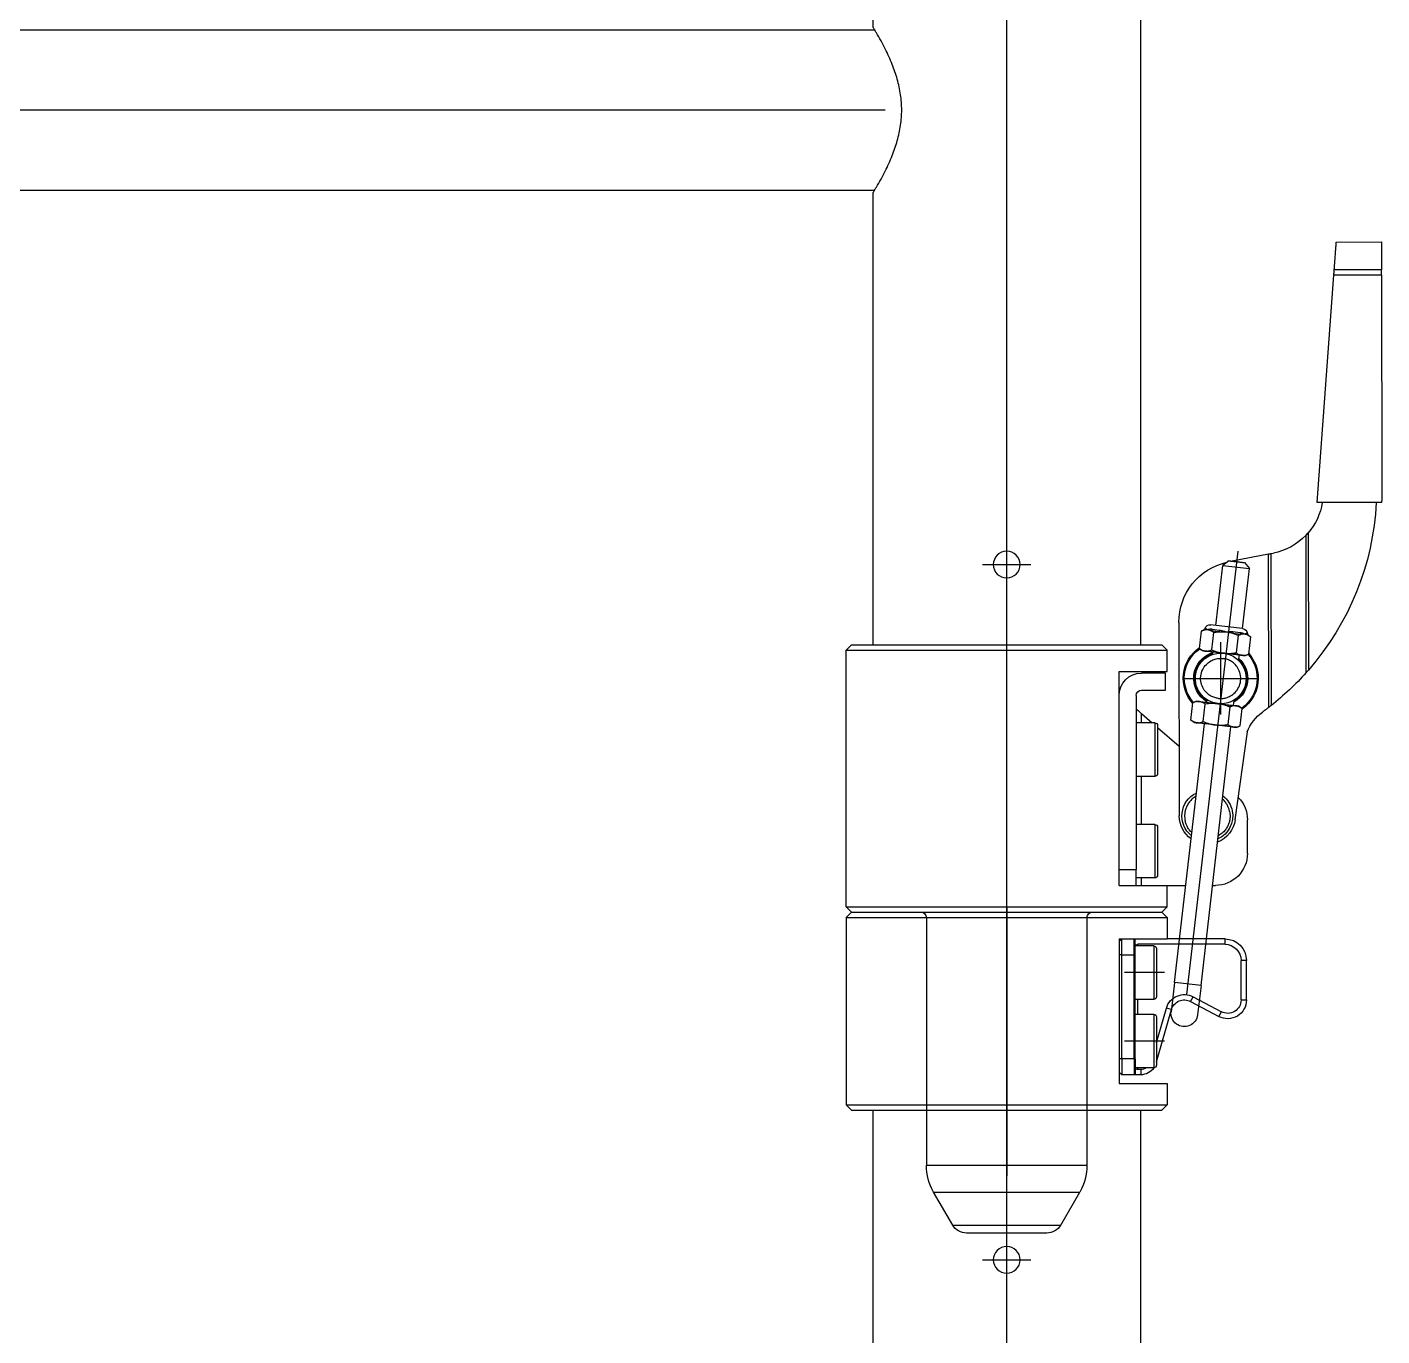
# Model space of a CAD drawing. Header units: millimetres. Extents: x -73584 to -37571, y -61249 to -50748.
# Drawn here: x -47922.8 to -47669.6, y -54452.4 to -54207.7 of the extents above; entities that cross this region are included whole.
import ezdxf

# ---------------------------------------------------------------- set-up
doc = ezdxf.new("R2010")
doc.units = ezdxf.units.MM
doc.header["$LTSCALE"] = 200
doc.linetypes.add('DOT_CENTER', pattern=[14, 12, -1, 0, -1])
doc.layers.add('1', color=7, linetype='Continuous')

# ---------------------------------------------------------------- blocks, each defined once
blk = doc.blocks.new('LOW-HEAD-SOCKET-CAP-SCREW_DIN-7984_M6x10_A2-70_STAINLESS-STEEL_2__67', base_point=(-471.1, -421.5))
at = {"color": 7, "linetype": 'Continuous'}
for p, q in [((-471.1, -421), (-471.1, -417.5)), ((-469.1, -417.5), (-471.1, -417.5)), ((-463.1, -417.5), (-469.1, -417.5)), ((-462.8, -417.5), (-463.1, -417.5)), ((-462.8, -417.5), (-461.3, -417.5)), ((-461.3, -417.5), (-461.1, -417.5)), ((-461.1, -421), (-461.1, -417.5)), ((-470.6, -421.5), (-468.1, -421.5)), ((-468.1, -421.5), (-466.1, -421.5)), ((-466.1, -421.5), (-464.1, -421.5)), ((-464.1, -421.5), (-461.6, -421.5))]:
    blk.add_line(p, q, dxfattribs=at)
at = {"color": 140, "linetype": 'Continuous'}
blk.add_line((-471.1, -421), (-461.1, -421), dxfattribs=at)
at = {"color": 7, "linetype": 'Continuous'}
for centre, start, end in [((-470.6, -421), 180, 270), ((-461.6, -421), 270, 358.5131), ((-461.6, -421), 358.5131, 0)]:
    blk.add_arc(centre, 0.5, start, end, dxfattribs=at)
at = {"layer": '1', "color": 1, "linetype": 'DOT_CENTER'}
blk.add_line((-466.1, -423), (-466.1, -415.5), dxfattribs=at)
blk = doc.blocks.new('LOW-HEAD-SOCKET-CAP-SCREW_DIN-7984_M6x10_A2-70_STAINLESS-STEEL_4__68', base_point=(-471.1, -421.5))
at = {"color": 7, "linetype": 'Continuous'}
for p, q in [((-471.1, -421), (-471.1, -417.5)), ((-469.1, -417.5), (-471.1, -417.5)), ((-463.1, -417.5), (-469.1, -417.5)), ((-462.8, -417.5), (-463.1, -417.5)), ((-462.8, -417.5), (-461.3, -417.5)), ((-461.3, -417.5), (-461.1, -417.5)), ((-461.1, -421), (-461.1, -417.5)), ((-470.6, -421.5), (-468.1, -421.5)), ((-468.1, -421.5), (-466.1, -421.5)), ((-466.1, -421.5), (-464.1, -421.5)), ((-464.1, -421.5), (-461.6, -421.5))]:
    blk.add_line(p, q, dxfattribs=at)
at = {"color": 140, "linetype": 'Continuous'}
blk.add_line((-471.1, -421), (-461.1, -421), dxfattribs=at)
at = {"color": 7, "linetype": 'Continuous'}
for centre, start, end in [((-470.6, -421), 180, 270), ((-461.6, -421), 270, 358.5131), ((-461.6, -421), 358.5131, 0)]:
    blk.add_arc(centre, 0.5, start, end, dxfattribs=at)
blk = doc.blocks.new('LOW-HEAD-SOCKET-CAP-SCREW_DIN-7984_M6x10_A2-70_STAINLESS-STEEL_3__69', base_point=(-483.9, -421.5))
at = {"color": 7, "linetype": 'Continuous'}
for p, q in [((-483.7, -417.5), (-483.9, -417.5)), ((-483.9, -421), (-483.9, -417.5)), ((-482.2, -417.5), (-483.7, -417.5)), ((-481.9, -417.5), (-482.2, -417.5)), ((-475.9, -417.5), (-481.9, -417.5)), ((-473.9, -417.5), (-475.9, -417.5)), ((-473.9, -421), (-473.9, -417.5)), ((-483.4, -421.5), (-480.9, -421.5)), ((-480.9, -421.5), (-478.9, -421.5)), ((-478.9, -421.5), (-476.9, -421.5)), ((-476.9, -421.5), (-474.4, -421.5))]:
    blk.add_line(p, q, dxfattribs=at)
at = {"color": 140, "linetype": 'Continuous'}
blk.add_line((-483.9, -421), (-473.9, -421), dxfattribs=at)
at = {"color": 7, "linetype": 'Continuous'}
for centre, start, end in [((-483.4, -421), 180, 270), ((-474.4, -421), 270, 0)]:
    blk.add_arc(centre, 0.5, start, end, dxfattribs=at)
at = {"layer": '1', "color": 1, "linetype": 'DOT_CENTER'}
blk.add_line((-478.9, -423), (-478.9, -415.5), dxfattribs=at)
blk = doc.blocks.new('LOW-HEAD-SOCKET-CAP-SCREW_DIN-7984_M6x10_A2-70_STAINLESS-STEEL__70', base_point=(-483.9, -421.5))
at = {"color": 7, "linetype": 'Continuous'}
for p, q in [((-483.7, -417.5), (-483.9, -417.5)), ((-483.9, -421), (-483.9, -417.5)), ((-482.2, -417.5), (-483.7, -417.5)), ((-481.9, -417.5), (-482.2, -417.5)), ((-475.9, -417.5), (-481.9, -417.5)), ((-473.9, -417.5), (-475.9, -417.5)), ((-473.9, -421), (-473.9, -417.5)), ((-483.4, -421.5), (-480.9, -421.5)), ((-480.9, -421.5), (-478.9, -421.5)), ((-478.9, -421.5), (-476.9, -421.5)), ((-476.9, -421.5), (-474.4, -421.5))]:
    blk.add_line(p, q, dxfattribs=at)
at = {"color": 140, "linetype": 'Continuous'}
blk.add_line((-483.9, -421), (-473.9, -421), dxfattribs=at)
at = {"color": 7, "linetype": 'Continuous'}
for centre, start, end in [((-483.4, -421), 180, 270), ((-474.4, -421), 270, 0)]:
    blk.add_arc(centre, 0.5, start, end, dxfattribs=at)
blk = doc.blocks.new('23-D0469-A_CLAMP-HOOK_Absen-M2_9__71', base_point=(-485.2, -438.3))
at = {"color": 7, "linetype": 'Continuous'}
for p, q in [((-484.7, -414.5), (-485.2, -415)), ((-485.2, -415), (-485.2, -417.3)), ((-482.2, -415), (-485.2, -415)), ((-484.7, -414.5), (-482.2, -414.5)), ((-482.2, -414.5), (-462.8, -414.5)), ((-462.8, -415), (-482.2, -415)), ((-462.8, -414.5), (-460.3, -414.5)), ((-462.8, -415), (-459.8, -415)), ((-460.3, -414.5), (-459.8, -415)), ((-459.8, -417.3), (-459.8, -415)), ((-482.2, -417.3), (-485.2, -417.3)), ((-485, -417.5), (-485.2, -417.3)), ((-485.2, -417.3), (-485.2, -423.5)), ((-483.9, -417.5), (-485, -417.5)), ((-483.7, -417.5), (-483.9, -417.5)), ((-482.2, -417.5), (-483.7, -417.5)), ((-462.8, -417.3), (-482.2, -417.3)), ((-481.9, -417.5), (-482.2, -417.5)), ((-475.9, -417.5), (-481.9, -417.5)), ((-473.9, -417.5), (-475.9, -417.5)), ((-471.1, -417.5), (-473.9, -417.5)), ((-469.1, -417.5), (-471.1, -417.5)), ((-463.1, -417.5), (-469.1, -417.5)), ((-462.8, -417.5), (-463.1, -417.5)), ((-462.8, -417.3), (-459.8, -417.3)), ((-462.8, -417.5), (-461.3, -417.5)), ((-461.3, -417.5), (-461.1, -417.5)), ((-461.1, -417.5), (-460, -417.5)), ((-460, -417.5), (-459.8, -417.3)), ((-459.8, -418.54), (-459.8, -417.3)), ((-484.2, -434.3), (-484.2, -418)), ((-460.8, -418.54), (-460.8, -418)), ((-465.86, -421.5), (-472.26, -423.34)), ((-462.24, -421.5), (-471.99, -424.3)), ((-485.2, -434.3), (-485.2, -423.5)), ((-473.51, -427.87), (-470.7, -433.16)), ((-474.39, -428.34), (-471.58, -433.63)), ((-473.79, -437.3), (-481.2, -437.3)), ((-473.79, -438.3), (-481.2, -438.3))]:
    blk.add_line(p, q, dxfattribs=at)
at = {"color": 140, "linetype": 'Continuous'}
for p, q in [((-482.2, -415), (-482.2, -414.5)), ((-482.2, -415), (-482.2, -417.3)), ((-462.8, -415), (-462.8, -414.5)), ((-462.8, -417.3), (-462.8, -415)), ((-482.2, -417.3), (-482.2, -417.5)), ((-462.8, -417.5), (-462.8, -417.3)), ((-483.9, -418), (-484.2, -418)), ((-471.1, -418), (-473.9, -418)), ((-460.8, -418), (-461.1, -418)), ((-460.8, -418.54), (-459.8, -418.54)), ((-471.99, -424.3), (-472.26, -423.34)), ((-473.51, -427.87), (-474.39, -428.34)), ((-484.2, -434.3), (-485.2, -434.3)), ((-470.7, -433.16), (-471.58, -433.63)), ((-481.2, -438.3), (-481.2, -437.3)), ((-473.79, -437.3), (-473.79, -438.3))]:
    blk.add_line(p, q, dxfattribs=at)
at = {"color": 7, "linetype": 'Continuous'}
for centre, radius, start, end in [((-483.7, -418), 0.5, 113.5782, 180), ((-461.3, -418), 0.5, 0, 66.4218), ((-462.8, -418.54), 2, 328.2117, 0), ((-462.8, -418.54), 3, 304.5142, 0), ((-471.3, -426.7), 3.5, 106, 208), ((-471.3, -426.7), 2.5, 106, 208), ((-481.2, -434.3), 4, 180, 270), ((-481.2, -434.3), 3, 180, 270), ((-473.79, -434.8), 3.5, 270, 28), ((-473.79, -434.8), 2.5, 270, 28)]:
    blk.add_arc(centre, radius, start, end, dxfattribs=at)
blk = doc.blocks.new('PH_23-CLAMP-HOOK__72', base_point=(-485.2, -438.3))
for name, p in [('23-D0469-A_CLAMP-HOOK_Absen-M2_9__71', (-485.2, -438.3)), ('LOW-HEAD-SOCKET-CAP-SCREW_DIN-7984_M6x10_A2-70_STAINLESS-STEEL_3__69', (-483.9, -421.5)), ('LOW-HEAD-SOCKET-CAP-SCREW_DIN-7984_M6x10_A2-70_STAINLESS-STEEL__70', (-483.9, -421.5)), ('LOW-HEAD-SOCKET-CAP-SCREW_DIN-7984_M6x10_A2-70_STAINLESS-STEEL_2__67', (-471.1, -421.5)), ('LOW-HEAD-SOCKET-CAP-SCREW_DIN-7984_M6x10_A2-70_STAINLESS-STEEL_4__68', (-471.1, -421.5))]:
    blk.add_blockref(name, p)
blk = doc.blocks.new('LOW-HEAD-SOCKET-CAP-SCREW_DIN-7984_M6x10_A2-70_STAINLESS-STEEL_3__73', base_point=(493.4, -421.7))
at = {"color": 7, "linetype": 'Continuous'}
for p, q in [((493.4, -417.7), (495.4, -417.7)), ((493.4, -418.7), (493.4, -417.7)), ((495.4, -417.7), (501.4, -417.7)), ((501.4, -417.7), (501.8, -417.7)), ((503.4, -417.7), (501.8, -417.7)), ((503.4, -421.2), (503.4, -417.7)), ((493.4, -421.2), (493.4, -418.7)), ((493.9, -421.7), (496.4, -421.7)), ((496.4, -421.7), (498.4, -421.7)), ((498.4, -421.7), (500.4, -421.7)), ((500.4, -421.7), (502.9, -421.7))]:
    blk.add_line(p, q, dxfattribs=at)
at = {"color": 140, "linetype": 'Continuous'}
blk.add_line((493.4, -421.2), (503.4, -421.2), dxfattribs=at)
at = {"color": 7, "linetype": 'Continuous'}
for centre, start, end in [((493.9, -421.2), 180, 270), ((502.9, -421.2), 270, 0)]:
    blk.add_arc(centre, 0.5, start, end, dxfattribs=at)
blk = doc.blocks.new('LOW-HEAD-SOCKET-CAP-SCREW_DIN-7984_M6x10_A2-70_STAINLESS-STEEL__74', base_point=(493.4, -421.7))
at = {"color": 7, "linetype": 'Continuous'}
for p, q in [((493.4, -417.7), (495.4, -417.7)), ((493.4, -418.7), (493.4, -417.7)), ((495.4, -417.7), (501.4, -417.7)), ((501.4, -417.7), (501.8, -417.7)), ((503.4, -417.7), (501.8, -417.7)), ((503.4, -421.2), (503.4, -417.7)), ((493.4, -421.2), (493.4, -418.7)), ((493.9, -421.7), (496.4, -421.7)), ((496.4, -421.7), (498.4, -421.7)), ((498.4, -421.7), (500.4, -421.7)), ((500.4, -421.7), (502.9, -421.7))]:
    blk.add_line(p, q, dxfattribs=at)
at = {"color": 140, "linetype": 'Continuous'}
blk.add_line((493.4, -421.2), (503.4, -421.2), dxfattribs=at)
at = {"color": 7, "linetype": 'Continuous'}
for centre, start, end in [((493.9, -421.2), 180, 270), ((502.9, -421.2), 270, 0)]:
    blk.add_arc(centre, 0.5, start, end, dxfattribs=at)
blk = doc.blocks.new('LOW-HEAD-SOCKET-CAP-SCREW_DIN-7984_M6x10_A2-70_STAINLESS-STEEL_4__75', base_point=(474.4, -421.7))
at = {"color": 7, "linetype": 'Continuous'}
for p, q in [((474.4, -420.7), (474.4, -417.7)), ((474.4, -417.7), (476.4, -417.7)), ((476.4, -417.7), (482.4, -417.7)), ((482.4, -417.7), (484.4, -417.7)), ((484.4, -418.7), (484.4, -417.7)), ((484.4, -421.2), (484.4, -418.7)), ((474.4, -421.2), (474.4, -420.7)), ((474.9, -421.7), (475.26, -421.7)), ((475.26, -421.7), (477.4, -421.7)), ((477.4, -421.7), (479.4, -421.7)), ((479.4, -421.7), (481.4, -421.7)), ((481.4, -421.7), (483.9, -421.7))]:
    blk.add_line(p, q, dxfattribs=at)
at = {"color": 140, "linetype": 'Continuous'}
blk.add_line((474.4, -421.2), (484.4, -421.2), dxfattribs=at)
at = {"color": 7, "linetype": 'Continuous'}
for centre, start, end in [((474.9, -421.2), 180, 270), ((483.9, -421.2), 270, 0)]:
    blk.add_arc(centre, 0.5, start, end, dxfattribs=at)
blk = doc.blocks.new('LOW-HEAD-SOCKET-CAP-SCREW_DIN-7984_M6x10_A2-70_STAINLESS-STEEL_2__76', base_point=(474.4, -421.7))
at = {"color": 7, "linetype": 'Continuous'}
for p, q in [((474.4, -420.7), (474.4, -417.7)), ((474.4, -417.7), (476.4, -417.7)), ((476.4, -417.7), (482.4, -417.7)), ((482.4, -417.7), (484.4, -417.7)), ((484.4, -418.7), (484.4, -417.7)), ((484.4, -421.2), (484.4, -418.7)), ((474.4, -421.2), (474.4, -420.7)), ((474.9, -421.7), (475.26, -421.7)), ((475.26, -421.7), (477.4, -421.7)), ((477.4, -421.7), (479.4, -421.7)), ((479.4, -421.7), (481.4, -421.7)), ((481.4, -421.7), (483.9, -421.7))]:
    blk.add_line(p, q, dxfattribs=at)
at = {"color": 140, "linetype": 'Continuous'}
blk.add_line((474.4, -421.2), (484.4, -421.2), dxfattribs=at)
at = {"color": 7, "linetype": 'Continuous'}
for centre, start, end in [((474.9, -421.2), 180, 270), ((483.9, -421.2), 270, 0)]:
    blk.add_arc(centre, 0.5, start, end, dxfattribs=at)
blk = doc.blocks.new('23-D0511-A_CLAMP-WASHER_Absen-M2_9__77', base_point=(460.34, -440.5))
at = {"color": 7, "linetype": 'Continuous'}
for radius, start, end in [(7, 47.8935, 145.3198), (6.8, 48.4976, 144.7157), (5.05, 30.5479, 162.6654), (4.85, 31.6013, 161.612), (5.05, 222.3602, 270), (4.85, 224.0801, 270), (5.05, 270, 330.8532), (4.85, 270, 329.1332), (6.8, 270, 324.7157), (7, 270, 325.3198), (7, 227.8935, 270), (6.8, 228.4976, 270)]:
    blk.add_arc((466.09, -433.5), radius, start, end, dxfattribs=at)
blk = doc.blocks.new('23-D0511-A_CLAMP-WASHER_Absen-M2_9_2__78', base_point=(460.34, -440.5))
at = {"color": 7, "linetype": 'Continuous'}
for radius, start, end in [(7, 47.8935, 145.3198), (6.8, 48.4976, 144.7157), (5.05, 30.5479, 162.6654), (4.85, 31.6013, 161.612), (5.05, 222.3602, 270), (4.85, 224.0801, 270), (5.05, 270, 330.8532), (4.85, 270, 329.1332), (6.8, 270, 324.7157), (7, 270, 325.3198), (7, 227.8935, 270), (6.8, 228.4976, 270)]:
    blk.add_arc((466.09, -433.5), radius, start, end, dxfattribs=at)
blk = doc.blocks.new('DEFAULT__79', base_point=(487.51, -435.75))
at = {"color": 7, "linetype": 'Continuous'}
for start, end in [(38.7331, 154.4802), (217.9954, 258.6473), (258.6473, 335.2179)]:
    blk.add_arc((491.8, -431), 4.75, start, end, dxfattribs=at)
for points in [[(488.11, -428.88), (488.61, -428.19), (489.19, -427.64), (489.83, -427.24), (490.47, -426.96), (491.08, -426.81), (491.65, -426.75), (492.17, -426.77), (492.64, -426.83)], [(494.9, -428.1), (494.62, -427.82), (494.33, -427.58), (494.03, -427.38), (493.74, -427.22), (493.45, -427.08), (493.17, -426.98), (492.9, -426.89), (492.64, -426.83)], [(490.96, -435.17), (490.7, -435.1), (490.42, -435.02), (490.14, -434.91), (489.84, -434.77), (489.54, -434.6), (489.24, -434.39), (488.94, -434.14), (488.65, -433.86)], [(490.96, -435.17), (491.43, -435.23), (491.96, -435.25), (492.54, -435.19), (493.16, -435.03), (493.8, -434.75), (494.44, -434.33), (495.03, -433.76), (495.52, -433.06)]]:
    blk.add_spline(points, degree=3, dxfattribs=at)
blk = doc.blocks.new('DEFAULT_3__80', base_point=(470.35, -437.5))
at = {"color": 7, "linetype": 'Continuous'}
for p, q in [((470.35, -428.98), (470.64, -428.32)), ((473.9, -427.94), (470.64, -428.32)), ((474.17, -430.24), (470.9, -430.62)), ((474.33, -428.52), (473.9, -427.94)), ((471.43, -435.2), (474.7, -434.83)), ((471.27, -436.92), (471.7, -437.5)), ((474.96, -437.12), (471.7, -437.5)), ((475.25, -436.46), (474.96, -437.12))]:
    blk.add_line(p, q, dxfattribs=at)
for points in [[(470.35, -428.98), (470.36, -429.05), (470.37, -429.12), (470.39, -429.26), (470.41, -429.51)], [(470.41, -429.51), (470.41, -429.22), (470.44, -428.92), (470.52, -428.62), (470.64, -428.32)], [(470.41, -429.51), (470.45, -429.79), (470.49, -430.13), (470.53, -430.52), (470.58, -430.96), (470.64, -431.44), (470.7, -431.94), (470.76, -432.45), (470.81, -432.95)], [(470.9, -430.62), (470.72, -430.35), (470.58, -430.08), (470.47, -429.8), (470.41, -429.51)], [(474.39, -429.05), (474.33, -428.76), (474.23, -428.48), (474.08, -428.21), (473.9, -427.94)], [(474.39, -429.05), (474.4, -429.34), (474.36, -429.64), (474.28, -429.94), (474.17, -430.24)], [(474.17, -430.24), (474.38, -430.79), (474.56, -431.35), (474.7, -431.91), (474.79, -432.49)], [(474.33, -428.52), (474.33, -428.58), (474.34, -428.65), (474.36, -428.83), (474.39, -429.05)], [(474.79, -432.49), (474.73, -431.99), (474.67, -431.48), (474.61, -430.98), (474.56, -430.5), (474.51, -430.06), (474.46, -429.67), (474.42, -429.33), (474.39, -429.05)], [(470.81, -432.95), (470.77, -432.37), (470.77, -431.78), (470.82, -431.2), (470.9, -430.62)], [(470.89, -433.51), (470.85, -433.23), (470.81, -432.95)], [(470.81, -432.95), (470.87, -433.45), (470.93, -433.96), (470.99, -434.46), (471.04, -434.94), (471.09, -435.38), (471.14, -435.77), (471.18, -436.11), (471.21, -436.39)], [(474.79, -432.49), (474.83, -433.08), (474.83, -433.67), (474.78, -434.25), (474.7, -434.83)], [(475.19, -435.93), (475.15, -435.65), (475.11, -435.31), (475.07, -434.92), (475.02, -434.48), (474.96, -434), (474.9, -433.5), (474.84, -432.99), (474.79, -432.49)], [(471.43, -435.2), (471.22, -434.66), (471.04, -434.1), (470.97, -433.81), (470.89, -433.51)], [(471.21, -436.39), (471.2, -436.1), (471.24, -435.8), (471.32, -435.5), (471.43, -435.2)], [(474.7, -434.83), (474.88, -435.09), (475.02, -435.36), (475.13, -435.64), (475.19, -435.93)], [(471.27, -436.92), (471.27, -436.86), (471.26, -436.79), (471.24, -436.6), (471.21, -436.39)], [(471.21, -436.39), (471.27, -436.68), (471.37, -436.96), (471.52, -437.23), (471.7, -437.5)], [(475.19, -435.93), (475.19, -436.23), (475.16, -436.52), (475.08, -436.82), (474.96, -437.12)], [(475.25, -436.46), (475.24, -436.39), (475.23, -436.32), (475.21, -436.16), (475.19, -435.93)]]:
    blk.add_spline(points, degree=3, dxfattribs=at)
blk = doc.blocks.new('DEFAULT_4__81', base_point=(470.35, -437.5))
at = {"color": 7, "linetype": 'Continuous'}
for p, q in [((470.35, -428.98), (470.64, -428.32)), ((473.9, -427.94), (470.64, -428.32)), ((474.17, -430.24), (470.9, -430.62)), ((474.33, -428.52), (473.9, -427.94)), ((471.43, -435.2), (474.7, -434.83)), ((471.27, -436.92), (471.7, -437.5)), ((474.96, -437.12), (471.7, -437.5)), ((475.25, -436.46), (474.96, -437.12))]:
    blk.add_line(p, q, dxfattribs=at)
for points in [[(470.35, -428.98), (470.36, -429.05), (470.37, -429.12), (470.39, -429.26), (470.41, -429.51)], [(470.41, -429.51), (470.41, -429.22), (470.44, -428.92), (470.52, -428.62), (470.64, -428.32)], [(470.41, -429.51), (470.45, -429.79), (470.49, -430.13), (470.53, -430.52), (470.58, -430.96), (470.64, -431.44), (470.7, -431.94), (470.76, -432.45), (470.81, -432.95)], [(470.9, -430.62), (470.72, -430.35), (470.58, -430.08), (470.47, -429.8), (470.41, -429.51)], [(474.39, -429.05), (474.33, -428.76), (474.23, -428.48), (474.08, -428.21), (473.9, -427.94)], [(474.39, -429.05), (474.4, -429.34), (474.36, -429.64), (474.28, -429.94), (474.17, -430.24)], [(474.17, -430.24), (474.38, -430.79), (474.56, -431.35), (474.7, -431.91), (474.79, -432.49)], [(474.33, -428.52), (474.33, -428.58), (474.34, -428.65), (474.36, -428.83), (474.39, -429.05)], [(474.79, -432.49), (474.73, -431.99), (474.67, -431.48), (474.61, -430.98), (474.56, -430.5), (474.51, -430.06), (474.46, -429.67), (474.42, -429.33), (474.39, -429.05)], [(470.81, -432.95), (470.77, -432.37), (470.77, -431.78), (470.82, -431.2), (470.9, -430.62)], [(470.89, -433.51), (470.85, -433.23), (470.81, -432.95)], [(470.81, -432.95), (470.87, -433.45), (470.93, -433.96), (470.99, -434.46), (471.04, -434.94), (471.09, -435.38), (471.14, -435.77), (471.18, -436.11), (471.21, -436.39)], [(474.79, -432.49), (474.83, -433.08), (474.83, -433.67), (474.78, -434.25), (474.7, -434.83)], [(475.19, -435.93), (475.15, -435.65), (475.11, -435.31), (475.07, -434.92), (475.02, -434.48), (474.96, -434), (474.9, -433.5), (474.84, -432.99), (474.79, -432.49)], [(471.43, -435.2), (471.22, -434.66), (471.04, -434.1), (470.97, -433.81), (470.89, -433.51)], [(471.21, -436.39), (471.2, -436.1), (471.24, -435.8), (471.32, -435.5), (471.43, -435.2)], [(474.7, -434.83), (474.88, -435.09), (475.02, -435.36), (475.13, -435.64), (475.19, -435.93)], [(471.27, -436.92), (471.27, -436.86), (471.26, -436.79), (471.24, -436.6), (471.21, -436.39)], [(471.21, -436.39), (471.27, -436.68), (471.37, -436.96), (471.52, -437.23), (471.7, -437.5)], [(475.19, -435.93), (475.19, -436.23), (475.16, -436.52), (475.08, -436.82), (474.96, -437.12)], [(475.25, -436.46), (475.24, -436.39), (475.23, -436.32), (475.21, -436.16), (475.19, -435.93)]]:
    blk.add_spline(points, degree=3, dxfattribs=at)
blk = doc.blocks.new('DEFAULT_1__82', base_point=(456.12, -438.02))
at = {"color": 7, "linetype": 'Continuous'}
blk.add_line((456.75, -437.6), (456.12, -432.09), dxfattribs=at)
at = {"color": 140, "linetype": 'Continuous'}
for p, q in [((456.95, -432.36), (457.05, -433.27)), ((457.37, -433.16), (457.26, -432.16)), ((457.4, -436.23), (457.5, -437.15)), ((457.85, -437.27), (457.73, -436.27))]:
    blk.add_line(p, q, dxfattribs=at)
at = {"color": 7, "linetype": 'Continuous'}
for points in [[(460.98, -430.6), (460.97, -430.56), (460.97, -430.52)], [(461.03, -431.05), (461.01, -430.85), (460.98, -430.66), (460.98, -430.63), (460.98, -430.6)], [(461.38, -434.04), (461.32, -433.59), (461.27, -433.15), (461.22, -432.71), (461.17, -432.3), (461.13, -431.93), (461.09, -431.59), (461.06, -431.3), (461.03, -431.05)], [(461.43, -434.49), (461.42, -434.44), (461.42, -434.38), (461.41, -434.32), (461.4, -434.27), (461.4, -434.21), (461.39, -434.16), (461.39, -434.13), (461.38, -434.1), (461.38, -434.07), (461.38, -434.04)], [(461.77, -437.48), (461.76, -437.34), (461.74, -437.19), (461.72, -437.03), (461.7, -436.86), (461.66, -436.5), (461.62, -436.12), (461.57, -435.72), (461.52, -435.31), (461.5, -435.1), (461.48, -434.9), (461.45, -434.69), (461.43, -434.49)], [(461.83, -437.93), (461.82, -437.88), (461.82, -437.83), (461.81, -437.78), (461.8, -437.73), (461.8, -437.67), (461.79, -437.61), (461.79, -437.58), (461.78, -437.55), (461.78, -437.52), (461.77, -437.48)], [(461.83, -437.93), (461.83, -437.97), (461.84, -438.02)]]:
    blk.add_spline(points, degree=3, dxfattribs=at)
blk = doc.blocks.new('DEFAULT_9__83', base_point=(465.1, -438.5))
at = {"color": 7, "linetype": 'Continuous'}
for p, q in [((471.8, -414.5), (469.3, -414.5)), ((501.8, -414.5), (471.8, -414.5)), ((504.8, -414.5), (501.8, -414.5)), ((504.8, -414.5), (504.8, -417.7)), ((469.3, -417.7), (471.8, -417.7)), ((471.8, -417.7), (474.4, -417.7)), ((474.4, -417.7), (476.4, -417.7)), ((476.4, -417.7), (482.4, -417.7)), ((482.4, -417.7), (484.4, -417.7)), ((484.4, -417.7), (493.4, -417.7)), ((493.4, -417.7), (495.4, -417.7)), ((495.4, -417.7), (501.4, -417.7)), ((501.4, -417.7), (501.8, -417.7)), ((503.4, -417.7), (501.8, -417.7)), ((504.8, -417.7), (503.4, -417.7)), ((504.8, -417.7), (504.8, -418.7)), ((465.1, -423.2), (465.1, -418.7)), ((468.3, -418.7), (468.3, -423.2)), ((472.67, -418.7), (474.4, -420.7)), ((504.8, -418.7), (504.8, -423.5)), ((475.26, -421.7), (478.74, -425.72)), ((468.3, -423.2), (465.1, -423.2)), ((504.8, -423.5), (504.8, -426.95)), ((504.8, -431.98), (504.8, -432.5)), ((498.8, -438.5), (492.54, -438.5))]:
    blk.add_line(p, q, dxfattribs=at)
at = {"color": 140, "linetype": 'Continuous'}
for p, q in [((501.8, -414.5), (501.8, -417.7)), ((474.4, -418.7), (472.67, -418.7)), ((493.4, -418.7), (484.4, -418.7)), ((504.8, -418.7), (503.4, -418.7))]:
    blk.add_line(p, q, dxfattribs=at)
at = {"color": 7, "linetype": 'Continuous'}
for centre, radius, start, end in [((469.3, -418.7), 4.2, 90, 180), ((469.3, -418.7), 1, 90, 180), ((498.8, -432.5), 6, 270, 0), ((492.54, -432.5), 6, 225.5004, 270)]:
    blk.add_arc(centre, radius, start, end, dxfattribs=at)
blk.add_spline([(471.8, -417.7), (471.98, -417.91), (472.23, -418.2), (472.44, -418.44), (472.67, -418.7)], degree=3, dxfattribs=at)
blk = doc.blocks.new('DEFAULT_6__84', base_point=(444.09, -438.85))
at = {"color": 7, "linetype": 'Continuous'}
for p, q in [((522.95, -424.85), (495.51, -428.03)), ((522.95, -424.85), (528.41, -424.22)), ((487.51, -428.95), (474.55, -430.45)), ((495.51, -428.03), (487.51, -428.95)), ((523.52, -429.82), (488.06, -433.92)), ((523.52, -429.82), (528.99, -429.18)), ((456.17, -432.58), (444.97, -433.88)), ((461.6, -431.95), (461.14, -432.01)), ((470.58, -430.92), (470.12, -430.97)), ((444.09, -434.99), (444.97, -433.88)), ((444.97, -433.88), (445.55, -438.85)), ((488.06, -433.92), (475.13, -435.42)), ((444.44, -437.97), (445.55, -438.85)), ((456.75, -437.55), (445.55, -438.85)), ((462.74, -436.86), (461.72, -436.97)), ((471.15, -435.88), (470.13, -436))]:
    blk.add_line(p, q, dxfattribs=at)
at = {"color": 140, "linetype": 'Continuous'}
blk.add_line((523.52, -429.82), (522.95, -424.85), dxfattribs=at)
at = {"color": 7, "linetype": 'Continuous'}
blk.add_arc((528.7, -426.7), 2.5, 276.6067, 96.6067, dxfattribs=at)
blk.add_spline([(444.09, -434.99), (444.1, -435.02), (444.1, -435.05), (444.11, -435.16), (444.13, -435.28), (444.13, -435.35), (444.15, -435.45), (444.16, -435.6), (444.18, -435.79), (444.21, -436.01), (444.23, -436.2), (444.25, -436.37), (444.26, -436.48), (444.28, -436.6), (444.3, -436.76), (444.32, -436.95), (444.34, -437.17), (444.38, -437.45), (444.4, -437.68), (444.42, -437.8), (444.43, -437.91), (444.43, -437.94), (444.44, -437.97)], degree=3, dxfattribs=at)
at = {"layer": '1', "color": 1, "linetype": 'DOT_CENTER'}
blk.add_line((442.28, -436.71), (525.22, -427.1), dxfattribs=at)
blk = doc.blocks.new('DEFAULT_2__85', base_point=(456.06, -439.05))
at = {"color": 7, "linetype": 'Continuous'}
for p, q in [((457.04, -430.3), (457.23, -429.87)), ((457.23, -429.87), (460.49, -429.5)), ((460.92, -430.07), (460.49, -429.5)), ((456.12, -432.09), (456.06, -431.64)), ((456.75, -437.6), (456.12, -432.09)), ((457.49, -432.17), (460.76, -431.79)), ((458.02, -436.76), (461.29, -436.38)), ((461.84, -438.02), (461.55, -438.67)), ((458.01, -438.68), (458.29, -439.05)), ((458.29, -439.05), (461.55, -438.67))]:
    blk.add_line(p, q, dxfattribs=at)
at = {"color": 140, "linetype": 'Continuous'}
for p, q in [((457.04, -430.3), (457.05, -430.38)), ((456.75, -430.65), (456.74, -430.58)), ((456.9, -431.91), (456.95, -432.36)), ((456.95, -432.36), (457.05, -433.27)), ((457.26, -432.16), (457.21, -431.71)), ((457.37, -433.16), (457.26, -432.16)), ((457.34, -435.78), (457.4, -436.23)), ((457.4, -436.23), (457.5, -437.15)), ((457.73, -436.27), (457.68, -435.82)), ((457.85, -437.27), (457.73, -436.27)), ((457.65, -438.4), (457.66, -438.48)), ((458.01, -438.68), (458, -438.6))]:
    blk.add_line(p, q, dxfattribs=at)
at = {"color": 7, "linetype": 'Continuous'}
for centre, radius, start, end in [((456.58, -430.1), 0.5, 288.417, 336.6067), ((460.08, -431.14), 3.12, 156.1833, 166.0506), ((457.06, -431.52), 1, 108.417, 186.6067), ((459.99, -430.29), 3.12, 207.1627, 217.03), ((467.35, -433.85), 10, 170.3414, 176.0564), ((464.79, -433.67), 7.43, 176.0381, 186.4254), ((464.78, -433.63), 7.43, 186.7879, 197.1752), ((457.75, -437.48), 1, 186.6067, 264.7964), ((467.24, -432.87), 10, 197.157, 202.8719), ((460.88, -438.02), 3.12, 156.1834, 166.0507), ((457.61, -438.98), 0.5, 36.6067, 84.7964), ((460.78, -437.17), 3.12, 207.1627, 217.03)]:
    blk.add_arc(centre, radius, start, end, dxfattribs=at)
at = {"color": 140, "linetype": 'Continuous'}
for centre, start, end in [((456.6, -430.18), 288.0048, 335.9207), ((457.61, -438.9), 37.2927, 85.2084)]:
    blk.add_arc(centre, 0.499, start, end, dxfattribs=at)
at = {"color": 7, "linetype": 'Continuous'}
for points in [[(457, -431.06), (457, -430.72), (457.05, -430.38)], [(460.49, -429.5), (460.67, -429.76), (460.81, -430.03), (460.91, -430.27), (460.97, -430.52)], [(460.97, -430.52), (460.95, -430.34), (460.93, -430.21), (460.92, -430.14), (460.92, -430.07)], [(457.21, -431.71), (457.13, -431.56), (457.08, -431.39), (457.03, -431.23), (457, -431.06)], [(460.98, -430.6), (460.99, -430.9), (460.95, -431.19), (460.87, -431.49), (460.76, -431.79)], [(460.76, -431.79), (460.97, -432.34), (461.15, -432.9), (461.28, -433.47), (461.38, -434.04)], [(460.98, -430.6), (460.97, -430.56), (460.97, -430.52)], [(461.03, -431.05), (461.01, -430.85), (460.98, -430.66), (460.98, -430.63), (460.98, -430.6)], [(461.38, -434.04), (461.32, -433.59), (461.27, -433.15), (461.22, -432.71), (461.17, -432.3), (461.13, -431.93), (461.09, -431.59), (461.06, -431.3), (461.03, -431.05)], [(461.38, -434.04), (461.42, -434.63), (461.41, -435.22), (461.37, -435.8), (461.29, -436.38)], [(461.43, -434.49), (461.42, -434.44), (461.42, -434.38), (461.41, -434.32), (461.4, -434.27), (461.4, -434.21), (461.39, -434.16), (461.39, -434.13), (461.38, -434.1), (461.38, -434.07), (461.38, -434.04)], [(461.77, -437.48), (461.76, -437.34), (461.74, -437.19), (461.72, -437.03), (461.7, -436.86), (461.66, -436.5), (461.62, -436.12), (461.57, -435.72), (461.52, -435.31), (461.5, -435.1), (461.48, -434.9), (461.45, -434.69), (461.43, -434.49)], [(457.8, -437.95), (457.8, -437.61), (457.85, -437.27)], [(458, -438.6), (457.93, -438.44), (457.87, -438.28), (457.83, -438.11), (457.8, -437.95)], [(461.29, -436.38), (461.47, -436.64), (461.61, -436.92), (461.72, -437.2), (461.77, -437.48)], [(461.77, -437.48), (461.78, -437.78), (461.75, -438.08), (461.67, -438.37), (461.55, -438.67)], [(461.83, -437.93), (461.82, -437.88), (461.82, -437.83), (461.81, -437.78), (461.8, -437.73), (461.8, -437.67), (461.79, -437.61), (461.79, -437.58), (461.78, -437.55), (461.78, -437.52), (461.77, -437.48)], [(461.83, -437.93), (461.83, -437.97), (461.84, -438.02)]]:
    blk.add_spline(points, degree=3, dxfattribs=at)
at = {"color": 140, "linetype": 'Continuous'}
for points in [[(456.75, -430.65), (456.77, -430.73), (456.82, -430.82), (456.9, -430.93), (457, -431.06)], [(456.9, -431.91), (456.88, -431.67), (456.9, -431.45), (456.94, -431.24), (457, -431.06)], [(456.9, -431.91), (456.99, -431.88), (457.08, -431.83), (457.15, -431.78), (457.21, -431.71)], [(457.05, -433.27), (457.15, -433.25), (457.24, -433.22), (457.32, -433.19), (457.37, -433.16)], [(457.05, -433.27), (457.1, -433.58), (457.18, -433.89), (457.28, -434.2), (457.4, -434.5)], [(457.4, -434.5), (457.35, -434.83), (457.33, -435.15), (457.32, -435.47), (457.34, -435.78)], [(457.34, -435.78), (457.44, -435.78), (457.54, -435.79), (457.62, -435.8), (457.68, -435.82)], [(457.5, -437.15), (457.54, -437.38), (457.61, -437.59), (457.7, -437.78), (457.8, -437.95)], [(457.5, -437.15), (457.6, -437.16), (457.7, -437.18), (457.78, -437.22), (457.85, -437.27)], [(457.8, -437.95), (457.73, -438.1), (457.68, -438.22), (457.65, -438.32), (457.65, -438.4)]]:
    blk.add_spline(points, degree=3, dxfattribs=at)
blk = doc.blocks.new('DEFAULT_7__86', base_point=(461.34, -438.25))
at = {"color": 7, "linetype": 'Continuous'}
for start, end in [(6.6067, 186.6067), (186.6067, 6.6067)]:
    blk.add_arc((466.09, -433.5), 4.75, start, end, dxfattribs=at)
for points in [[(469.82, -433.07), (469.68, -432.41), (469.38, -431.69), (468.85, -430.95), (468.04, -430.29), (466.93, -429.84), (465.66, -429.77), (464.45, -430.13), (463.47, -430.82), (462.83, -431.64), (462.48, -432.49), (462.35, -433.26), (462.37, -433.93)], [(469.82, -433.07), (469.84, -433.73), (469.71, -434.51), (469.36, -435.35), (468.72, -436.17), (467.74, -436.86), (466.53, -437.22), (465.26, -437.15), (464.15, -436.7), (463.34, -436.05), (462.81, -435.31), (462.51, -434.58), (462.37, -433.93)]]:
    blk.add_spline(points, degree=3, dxfattribs=at)
at = {"layer": '1', "color": 1, "linetype": 'DOT_CENTER'}
for p, q in [((466.09, -426.75), (466.09, -440.25)), ((472.84, -433.5), (459.34, -433.5))]:
    blk.add_line(p, q, dxfattribs=at)
blk = doc.blocks.new('DEFAULT_8__87', base_point=(389.67, -462.56))
at = {"color": 7, "linetype": 'Continuous'}
for p, q in [((455.61, -425.68), (491.81, -425.75)), ((442.84, -442.43), (444.17, -435.65)), ((492.52, -436.2), (476.07, -438.48)), ((442.76, -442.85), (442.66, -443.34)), ((439.32, -449.44), (438.86, -449.86)), ((389.67, -462.54), (389.69, -455.72))]:
    blk.add_line(p, q, dxfattribs=at)
at = {"color": 140, "linetype": 'Continuous'}
for p, q in [((442.76, -442.85), (471.16, -442.91)), ((471.49, -442.49), (442.84, -442.43)), ((438.86, -449.86), (464.52, -449.91)), ((464.99, -449.5), (439.32, -449.44))]:
    blk.add_line(p, q, dxfattribs=at)
at = {"color": 7, "linetype": 'Continuous'}
for centre, radius, start, end in [((455.59, -437.18), 11.5, 89.8826, 167.2473), ((491.8, -431), 5.25, 35.3667, 89.8826), ((491.8, -431), 5.25, 277.8826, 338.492), ((478.87, -445.97), 8, 110.4477, 144.1478), ((430.64, -411.12), 51.5, 311.8326, 321.8946), ((431.38, -441.13), 11.5, 313.6701, 348.9215), ((430.64, -411.12), 51.5, 272.8487, 311.136), ((431.38, -441.13), 11.5, 279.2255, 310.5888)]:
    blk.add_arc(centre, radius, start, end, dxfattribs=at)
for points in [[(470.17, -430.96), (469.38, -430), (468.25, -429.21), (466.84, -428.76), (465.32, -428.76), (463.91, -429.22), (462.79, -430.02), (462.01, -430.98), (461.55, -431.96)], [(470.2, -435.99), (469.63, -436.74), (468.86, -437.42), (467.89, -437.95), (466.78, -438.25), (465.61, -438.27), (464.48, -438.02), (463.48, -437.52), (462.67, -436.86)], [(442.84, -442.43), (442.83, -442.49), (442.82, -442.54), (442.81, -442.59), (442.8, -442.64), (442.79, -442.7), (442.78, -442.75), (442.77, -442.8), (442.76, -442.85)], [(471.16, -442.91), (471.24, -442.81), (471.32, -442.7), (471.41, -442.6), (471.49, -442.49)], [(471.49, -442.49), (471.6, -442.34), (471.71, -442.19), (471.83, -442.04), (471.94, -441.89), (472.05, -441.74), (472.16, -441.59), (472.27, -441.44), (472.38, -441.29)], [(464.99, -449.5), (464.76, -449.7), (464.52, -449.91)]]:
    blk.add_spline(points, degree=3, dxfattribs=at)
blk = doc.blocks.new('DEFAULT_5__88', base_point=(384.47, -463.62))
at = {"color": 7, "linetype": 'Continuous'}
for p, q in [((433.22, -451.52), (390.69, -454.65)), ((433.2, -463.56), (433.22, -451.52)), ((384.49, -455.1), (384.47, -463.53)), ((389.67, -462.54), (389.69, -455.72)), ((384.47, -463.53), (389.67, -463.54)), ((390.67, -463.54), (389.67, -463.54)), ((390.67, -463.54), (430.53, -463.62))]:
    blk.add_line(p, q, dxfattribs=at)
at = {"color": 140, "linetype": 'Continuous'}
blk.add_line((390.67, -463.54), (390.69, -454.65), dxfattribs=at)
at = {"color": 7, "linetype": 'Continuous'}
blk.add_arc((430.64, -411.12), 52.5, 269.8826, 272.7921, dxfattribs=at)
for points in [[(386.62, -454.95), (385.72, -455.01), (385.05, -455.06), (384.77, -455.08), (384.49, -455.1)], [(389.69, -454.72), (389.65, -454.72), (389.61, -454.73), (389.58, -454.73), (389.5, -454.73), (389.36, -454.74), (389.11, -454.76), (388.84, -454.78), (388.58, -454.8), (388.37, -454.82), (388.17, -454.83), (387.91, -454.85), (387.57, -454.88), (387.14, -454.91), (386.62, -454.95)], [(390.69, -454.65), (390.6, -454.65), (390.48, -454.66), (390.32, -454.67), (390.14, -454.69), (390.03, -454.7), (389.99, -454.7), (389.92, -454.7), (389.84, -454.71), (389.76, -454.72), (389.72, -454.72), (389.69, -454.72)], [(389.69, -455.72), (389.69, -455.65), (389.69, -455.58), (389.69, -455.25), (389.69, -455.02), (389.69, -454.89), (389.69, -454.81), (389.69, -454.72)], [(389.67, -463.54), (389.67, -463.45), (389.67, -463.37), (389.67, -463.09), (389.67, -462.68), (389.67, -462.62), (389.67, -462.54)]]:
    blk.add_spline(points, degree=3, dxfattribs=at)
blk = doc.blocks.new('23-B0027-A_CLAMP-HS-431-STAINLESS-STEEL__89', base_point=(384.47, -463.62))
for name, p in [('DEFAULT_9__83', (465.1, -438.5)), ('DEFAULT_6__84', (444.09, -438.85)), ('DEFAULT_8__87', (389.67, -462.56)), ('DEFAULT_7__86', (461.34, -438.25)), ('DEFAULT__79', (487.51, -435.75)), ('DEFAULT_2__85', (456.06, -439.05)), ('DEFAULT_3__80', (470.35, -437.5)), ('DEFAULT_4__81', (470.35, -437.5)), ('DEFAULT_1__82', (456.12, -438.02)), ('DEFAULT_5__88', (384.47, -463.62))]:
    blk.add_blockref(name, p)
blk = doc.blocks.new('23-A0267-A_CLAMP_STACKING_Absen__90', base_point=(384.47, -463.62))
for name, p in [('23-B0027-A_CLAMP-HS-431-STAINLESS-STEEL__89', (384.47, -463.62)), ('LOW-HEAD-SOCKET-CAP-SCREW_DIN-7984_M6x10_A2-70_STAINLESS-STEEL_4__75', (474.4, -421.7)), ('LOW-HEAD-SOCKET-CAP-SCREW_DIN-7984_M6x10_A2-70_STAINLESS-STEEL_2__76', (474.4, -421.7)), ('LOW-HEAD-SOCKET-CAP-SCREW_DIN-7984_M6x10_A2-70_STAINLESS-STEEL_3__73', (493.4, -421.7)), ('LOW-HEAD-SOCKET-CAP-SCREW_DIN-7984_M6x10_A2-70_STAINLESS-STEEL__74', (493.4, -421.7)), ('23-D0511-A_CLAMP-WASHER_Absen-M2_9__77', (460.34, -440.5)), ('23-D0511-A_CLAMP-WASHER_Absen-M2_9_2__78', (460.34, -440.5))]:
    blk.add_blockref(name, p)
blk = doc.blocks.new('23-D0018-A_STEP-LADDER_TUBE-Ø30xS3_STACKING_Absen__93', base_point=(344.8, -368.81))
at = {"color": 7, "linetype": 'Continuous'}
for p, q in [((344.8, -168.19), (344.8, -368.81)), ((374.8, -168.19), (374.8, -368.81))]:
    blk.add_line(p, q, dxfattribs=at)
at = {"layer": '1', "color": 1, "linetype": 'DOT_CENTER'}
blk.add_line((359.8, -166.19), (359.8, -370.81), dxfattribs=at)
blk = doc.blocks.new('DOWEL-PIN_DIN-7_Ø5h8x12_ALUMINUM_3__95', base_point=(-427.7, -396))
at = {"color": 7, "linetype": 'Continuous'}
blk.add_circle((-425.2, -393.5), 2.5, dxfattribs=at)
at = {"layer": '1', "color": 1, "linetype": 'DOT_CENTER'}
for p, q in [((-425.2, -389), (-425.2, -398)), ((-420.7, -393.5), (-429.7, -393.5))]:
    blk.add_line(p, q, dxfattribs=at)
blk = doc.blocks.new('DOWEL-PIN_DIN-7_Ø5h8x12_ALUMINUM__96', base_point=(-427.7, -396))
at = {"color": 7, "linetype": 'Continuous'}
blk.add_circle((-425.2, -393.5), 2.5, dxfattribs=at)
blk = doc.blocks.new('23-D0472-A_BACK-LADDER_STACKING_Absen__97', base_point=(-490.2, -423.5))
at = {"color": 7, "linetype": 'Continuous'}
for p, q in [((-490.2, -364.5), (-489.2, -363.5)), ((-490.2, -364.5), (-490.2, -393.5)), ((-489.2, -363.5), (-454.2, -363.5)), ((-489.2, -363.5), (-489.2, -393.5)), ((-453.2, -364.5), (-454.2, -363.5)), ((-454.2, -363.5), (-454.2, -393.5)), ((-453.2, -364.5), (-453.2, -368.5)), ((-453.2, -368.5), (-453.2, -372.55)), ((-453.2, -372.55), (-453.2, -393.5)), ((-490.2, -393.5), (-490.2, -422.5)), ((-489.2, -393.5), (-489.2, -423.5)), ((-454.2, -393.5), (-454.2, -423.5)), ((-453.2, -393.5), (-453.2, -414.45)), ((-485.2, -414.5), (-484.7, -414.5)), ((-485.2, -414.5), (-485.2, -415)), ((-485.2, -415), (-485.2, -417.3)), ((-484.7, -414.5), (-482.2, -414.5)), ((-482.2, -414.5), (-462.8, -414.5)), ((-462.8, -414.5), (-460.3, -414.5)), ((-460.3, -414.5), (-458.2, -414.5)), ((-458.2, -414.5), (-458.2, -423.5)), ((-453.2, -414.45), (-453.2, -418.5)), ((-485.2, -417.3), (-485.2, -423.5)), ((-453.2, -418.5), (-453.2, -422.5)), ((-490.2, -422.5), (-489.2, -423.5)), ((-453.2, -422.5), (-454.2, -423.5)), ((-489.2, -423.5), (-485.2, -423.5)), ((-458.2, -423.5), (-454.2, -423.5))]:
    blk.add_line(p, q, dxfattribs=at)
blk.add_circle((-425.2, -393.5), 2.5, dxfattribs=at)
at = {"layer": '1', "color": 1, "linetype": 'DOT_CENTER'}
blk.add_line((511.8, -393.5), (-492.2, -393.5), dxfattribs=at)
blk = doc.blocks.new('DOWEL-PIN_DIN-7_Ø5h8x12_ALUMINUM_4__98', base_point=(442.3, -396))
at = {"color": 7, "linetype": 'Continuous'}
blk.add_circle((444.8, -393.5), 2.5, dxfattribs=at)
at = {"layer": '1', "color": 1, "linetype": 'DOT_CENTER'}
for p, q in [((444.8, -389), (444.8, -398)), ((449.3, -393.5), (440.3, -393.5))]:
    blk.add_line(p, q, dxfattribs=at)
blk = doc.blocks.new('DOWEL-PIN_DIN-7_Ø5h8x12_ALUMINUM_2__99', base_point=(442.3, -396))
at = {"color": 7, "linetype": 'Continuous'}
blk.add_circle((444.8, -393.5), 2.5, dxfattribs=at)
blk = doc.blocks.new('23-D0473-A_TUBE-1m-Ø50xS4-LADDER_STACKING_Absen__100', base_point=(-453.2, -418.5))
at = {"color": 7, "linetype": 'Continuous'}
for p, q in [((-453.2, -368.5), (-453.2, -372.55)), ((-453.2, -368.5), (-405.7, -368.5)), ((125.3, -368.5), (344.3, -368.5)), ((375.3, -368.5), (459.8, -368.5)), ((459.8, -368.5), (459.8, -372.55)), ((-453.2, -372.55), (-453.2, -393.5)), ((459.8, -372.55), (459.8, -412.83)), ((-453.2, -393.5), (-453.2, -414.45)), ((-453.2, -414.45), (-453.2, -418.5)), ((459.8, -412.83), (459.8, -414.45)), ((459.8, -414.45), (459.8, -418.5)), ((-453.2, -418.5), (459.8, -418.5))]:
    blk.add_line(p, q, dxfattribs=at)
for centre in [(-425.2, -393.5), (444.8, -393.5)]:
    blk.add_circle(centre, 2.5, dxfattribs=at)
blk.add_spline([(375.3, -368.5), (374.76, -368.83), (374.22, -369.15), (372.71, -370.02), (371.25, -370.79), (368.32, -372.11), (365.55, -373.06), (362.64, -373.68), (359.8, -373.88), (356.95, -373.68), (354.05, -373.06), (351.28, -372.11), (348.36, -370.79), (346.89, -370.02), (345.38, -369.15), (344.84, -368.83), (344.3, -368.5)], degree=3, dxfattribs=at)
blk = doc.blocks.new('23-D0471-A_MALE-KINGPIN_STACKING_Absen__101', base_point=(442.3, -423.5))
at = {"color": 7, "linetype": 'Continuous'}
for p, q in [((459.8, -364.5), (460.8, -363.5)), ((459.8, -364.5), (459.8, -368.5)), ((508.8, -363.5), (460.8, -363.5)), ((460.8, -363.5), (460.8, -413.5)), ((508.8, -363.5), (508.8, -423.5)), ((509.8, -364.5), (508.8, -363.5)), ((509.8, -364.5), (509.8, -377.5)), ((459.8, -368.5), (459.8, -372.55)), ((459.8, -372.55), (459.8, -412.83)), ((509.8, -377.5), (509.8, -409.5)), ((510.8, -378.5), (557.12, -378.5)), ((568.3, -383.41), (562.12, -379.84)), ((569.8, -393.5), (569.8, -386.01)), ((569.8, -400.99), (569.8, -393.5)), ((568.3, -403.59), (562.12, -407.16)), ((509.8, -409.5), (509.8, -422.5)), ((510.8, -408.5), (557.12, -408.5)), ((459.8, -412.83), (459.8, -414.45)), ((459.8, -414.45), (459.8, -418.5)), ((460.8, -413.5), (460.8, -423.5)), ((464.8, -414.5), (464.8, -423.5)), ((469.3, -414.5), (464.8, -414.5)), ((471.8, -414.5), (469.3, -414.5)), ((501.8, -414.5), (471.8, -414.5)), ((504.8, -414.5), (501.8, -414.5)), ((504.8, -414.5), (504.8, -417.7)), ((504.8, -417.7), (504.8, -418.7)), ((459.8, -418.5), (459.8, -422.5)), ((504.8, -418.7), (504.8, -423.5)), ((459.8, -422.5), (460.8, -423.5)), ((509.8, -422.5), (508.8, -423.5)), ((464.8, -423.5), (460.8, -423.5)), ((508.8, -423.5), (504.8, -423.5))]:
    blk.add_line(p, q, dxfattribs=at)
at = {"color": 140, "linetype": 'Continuous'}
for p, q in [((510.8, -378.5), (510.8, -393.5)), ((557.12, -378.5), (557.12, -393.5)), ((562.12, -379.84), (562.12, -393.5)), ((568.3, -383.41), (568.3, -393.5)), ((510.8, -393.5), (510.8, -408.5)), ((557.12, -393.5), (557.12, -408.5)), ((562.12, -393.5), (562.12, -407.16)), ((568.3, -393.5), (568.3, -403.59))]:
    blk.add_line(p, q, dxfattribs=at)
at = {"color": 7, "linetype": 'Continuous'}
blk.add_circle((444.8, -393.5), 2.5, dxfattribs=at)
for centre, radius, start, end in [((510.8, -377.5), 1, 180, 270), ((557.12, -388.5), 10, 60, 90), ((566.8, -386.01), 3, 0, 60), ((566.8, -400.99), 3, 300, 0), ((557.12, -398.5), 10, 270, 300), ((510.8, -409.5), 1, 90, 180)]:
    blk.add_arc(centre, radius, start, end, dxfattribs=at)
at = {"layer": '1', "color": 1, "linetype": 'DOT_CENTER'}
for p, q in [((508.8, -393.5), (559.12, -393.5)), ((570.3, -393.5), (560.12, -393.5))]:
    blk.add_line(p, q, dxfattribs=at)
blk = doc.blocks.new('PH_23_LADDER-1m-KOLOM_STACKING_Absen_2__102', base_point=(-490.2, -423.5))
for name, p in [('23-D0472-A_BACK-LADDER_STACKING_Absen__97', (-490.2, -423.5)), ('23-D0471-A_MALE-KINGPIN_STACKING_Absen__101', (442.3, -423.5)), ('23-D0473-A_TUBE-1m-Ø50xS4-LADDER_STACKING_Absen__100', (-453.2, -418.5)), ('DOWEL-PIN_DIN-7_Ø5h8x12_ALUMINUM_3__95', (-427.7, -396)), ('DOWEL-PIN_DIN-7_Ø5h8x12_ALUMINUM_4__98', (442.3, -396)), ('DOWEL-PIN_DIN-7_Ø5h8x12_ALUMINUM__96', (-427.7, -396)), ('DOWEL-PIN_DIN-7_Ø5h8x12_ALUMINUM_2__99', (442.3, -396))]:
    blk.add_blockref(name, p)
blk = doc.blocks.new('23-A0235-B_WELDING-ASSEMBLY_LADDER-1m_STACKING_Absen__111', base_point=(-490.2, -423.5))
for name, p in [('23-D0018-A_STEP-LADDER_TUBE-Ø30xS3_STACKING_Absen__93', (344.8, -368.81)), ('PH_23_LADDER-1m-KOLOM_STACKING_Absen_2__102', (-490.2, -423.5))]:
    blk.add_blockref(name, p)
blk = doc.blocks.new('23-A0225-B_LADDER-1m_STACKING_Absen__136', base_point=(-490.2, -463.62))
for name, p in [('23-A0235-B_WELDING-ASSEMBLY_LADDER-1m_STACKING_Absen__111', (-490.2, -423.5)), ('PH_23-CLAMP-HOOK__72', (-485.2, -438.3)), ('23-A0267-A_CLAMP_STACKING_Absen__90', (384.47, -463.62))]:
    blk.add_blockref(name, p)
blk = doc.blocks.new('*u405')
blk.add_blockref('23-A0225-B_LADDER-1m_STACKING_Absen__136', (61276.01, -511.73))

msp = doc.modelspace()

# ---------------------------------------------------------------- block references
at = {"color": 1, "xscale": -1, "rotation": 90}
msp.add_blockref('*u405', (-48181.319, 7902.855), dxfattribs=at)
at = {"xscale": -1, "rotation": 89.99999997513453}
msp.add_blockref('23-A0225-B_LADDER-1m_STACKING_Absen__136', (-47669.585, -54373.158), dxfattribs=at)

doc.saveas('drawing.dxf')
